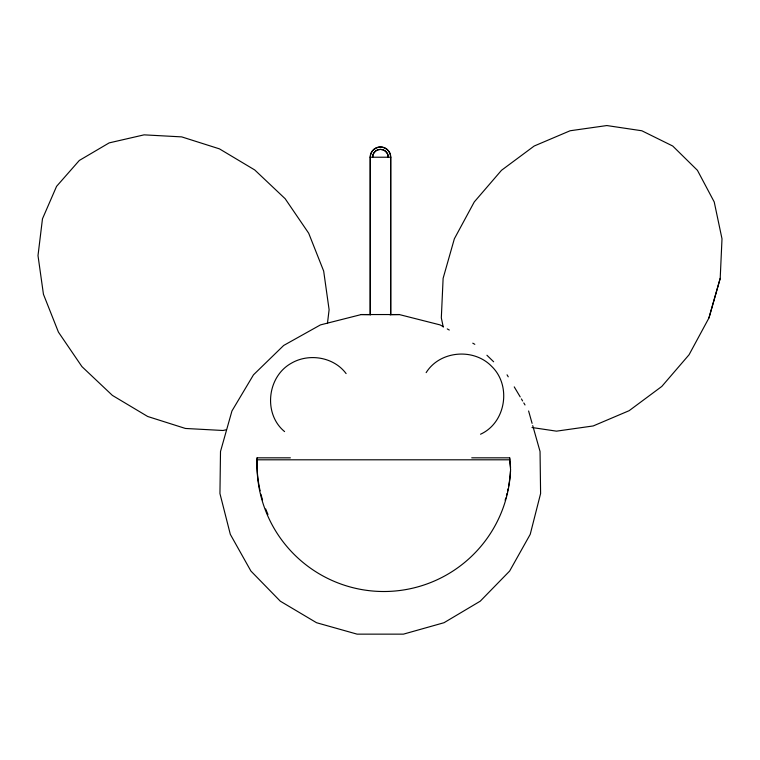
<?xml version="1.0" encoding="UTF-8"?>
<svg xmlns="http://www.w3.org/2000/svg" width="760" height="760" viewBox="0 0 760 760"><rect width="100%" height="100%" fill="white"/><g stroke="black" fill="none" stroke-linecap="round" stroke-linejoin="round"><path stroke-width="1.14" d="M531.981 427.509L556.481 431.158L593.199 425.952L629.128 410.695L661.827 386.412L689.054 354.768L708.966 317.917L720.204 278.369L722 238.82L714.229 201.97L697.433 170.325L672.742 146.034L641.839 130.768L606.841 125.552L570.123 130.758L534.194 146.015L501.505 170.297L474.269 201.941L454.356 238.792L443.118 278.341L441.322 317.889L443.27 327.104M327.437 323.532L329.108 309.728L323.674 271.073L308.683 233.215L285.161 198.721L254.723 169.945L219.431 148.855L181.697 136.886L144.086 134.852L109.164 142.889L79.315 160.455L56.572 186.343L42.474 218.804L38 255.616L43.443 294.272L58.434 332.13L81.947 366.624L112.394 395.399L147.687 416.49L185.421 428.459L223.031 430.492L226.404 429.713M708.966 317.917L720.204 278.369M426.151 372.637C439.869 350.55 473.908 347.766 491.739 366.443C511.689 385.652 505.894 422.74 480.538 434.216M443.156 326.61L440.087 324.9L399.237 314.545L361.304 314.545L320.454 324.9L283.68 345.458L253.488 374.822L231.942 410.979L220.505 451.478L219.944 493.563L230.318 534.346L250.914 571.054L280.316 601.198L316.54 622.716L357.095 634.144L403.446 634.144L444.011 622.716L480.225 601.198L509.637 571.054L530.223 534.346L540.597 493.563L540.047 451.478L532.731 425.609M389.728 314.668L399.237 314.545M370.187 314.668L370.187 157.225L390.754 157.225L390.754 314.668M290.349 457.824L257.155 457.824L257.155 459.8L509.675 459.8L510.578 469.547A126.882 126.654 0 0 1 378.993 591.422A126.882 126.654 0 0 1 257.099 459.8M471.732 457.824L509.675 457.824L510.578 467.571M361.304 314.545L370.823 314.668M447.241 328.899L449.284 330.04M472.777 343.178L474.82 344.318M284.591 431.594C263.065 413.943 267.083 376.627 291.327 363.233C308.94 352.887 333.849 357 346.104 373.587M486.922 355.243L493.63 361.769M507.053 374.822L508.25 376.827M514.235 386.878L520.22 396.919M521.417 398.933L522.614 400.938M523.811 402.942L525.008 404.956M528.599 410.979L532.095 423.358M509.675 457.824L509.675 459.8M390.649 314.668L390.649 157.225A10.231 10.231 0 0 0 380.418 146.993A10.231 10.231 0 0 0 370.177 157.225M370.291 314.668L370.291 157.225A10.231 10.231 0 0 1 380.522 146.993A10.231 10.231 0 0 1 390.754 157.225M388.246 157.225A7.828 7.828 0 0 0 380.418 149.397A7.828 7.828 0 0 0 372.59 157.225A7.828 7.828 0 0 1 380.522 149.397A7.828 7.828 0 0 1 388.351 157.225M510.492 471.095A126.882 126.654 0 0 1 508.554 486.428M508.089 488.775A126.882 126.654 0 0 1 507.575 491.103M507.024 493.411A126.882 126.654 0 0 1 506.426 495.7M505.799 497.981A126.882 126.654 0 0 1 505.125 500.232M267.976 514.434A126.882 126.654 0 0 1 265.677 508.943M262.542 499.938A126.882 126.654 0 0 1 260.937 494.228M260.11 490.798A126.882 126.654 0 0 1 257.099 457.815"/></g></svg>
